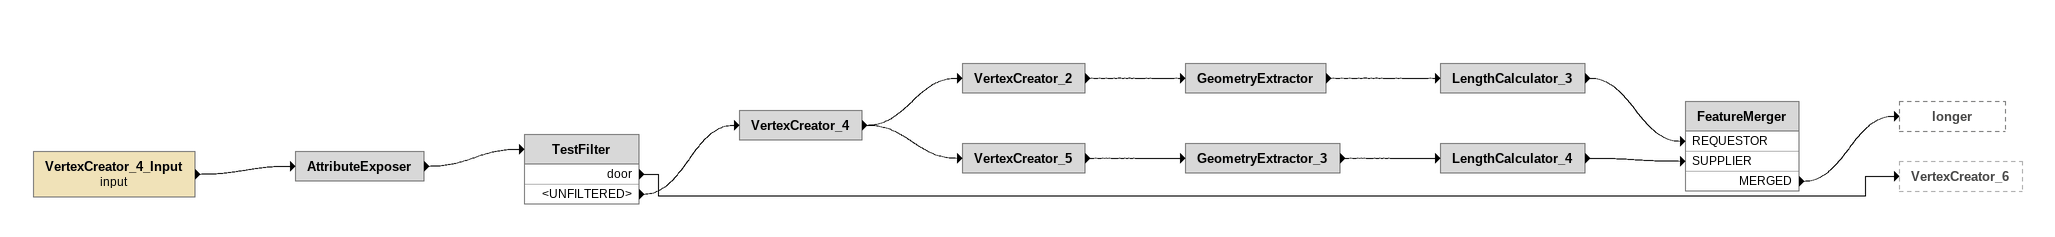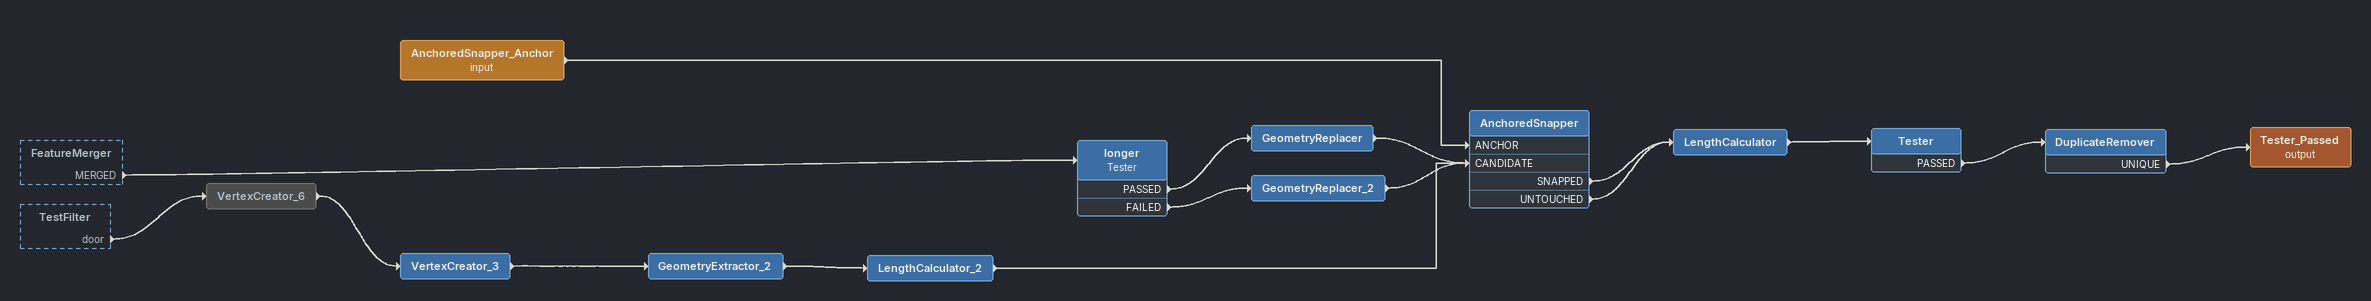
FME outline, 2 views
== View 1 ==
VertexCreator_4_Input (input)
    -> AttributeExposer
AttributeExposer
    -> TestFilter
TestFilter
    door -> VertexCreator_6
    <UNFILTERED> -> VertexCreator_4
VertexCreator_4
    -> VertexCreator_5
    -> VertexCreator_2
VertexCreator_2
    -> GeometryExtractor
GeometryExtractor
    -> LengthCalculator_3
LengthCalculator_3
    -> FeatureMerger [REQUESTOR]
VertexCreator_5
    -> GeometryExtractor_3
GeometryExtractor_3
    -> LengthCalculator_4
LengthCalculator_4
    -> FeatureMerger [SUPPLIER]
FeatureMerger
    MERGED -> longer

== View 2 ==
FeatureMerger [outside]
    MERGED -> longer
TestFilter [outside]
    door -> VertexCreator_6
longer: Tester
    PASSED -> GeometryReplacer
    FAILED -> GeometryReplacer_2
GeometryReplacer
    -> AnchoredSnapper [CANDIDATE]
GeometryReplacer_2
    -> AnchoredSnapper [CANDIDATE]
VertexCreator_6 [off]
    -> VertexCreator_3
VertexCreator_3
    -> GeometryExtractor_2
GeometryExtractor_2
    -> LengthCalculator_2
LengthCalculator_2
    -> AnchoredSnapper [CANDIDATE]
AnchoredSnapper_Anchor (input)
    -> AnchoredSnapper [ANCHOR]
AnchoredSnapper
    SNAPPED -> LengthCalculator
    UNTOUCHED -> LengthCalculator
LengthCalculator
    -> Tester
Tester
    PASSED -> DuplicateRemover
DuplicateRemover
    UNIQUE -> Tester_Passed (output)
Tester_Passed (output)
